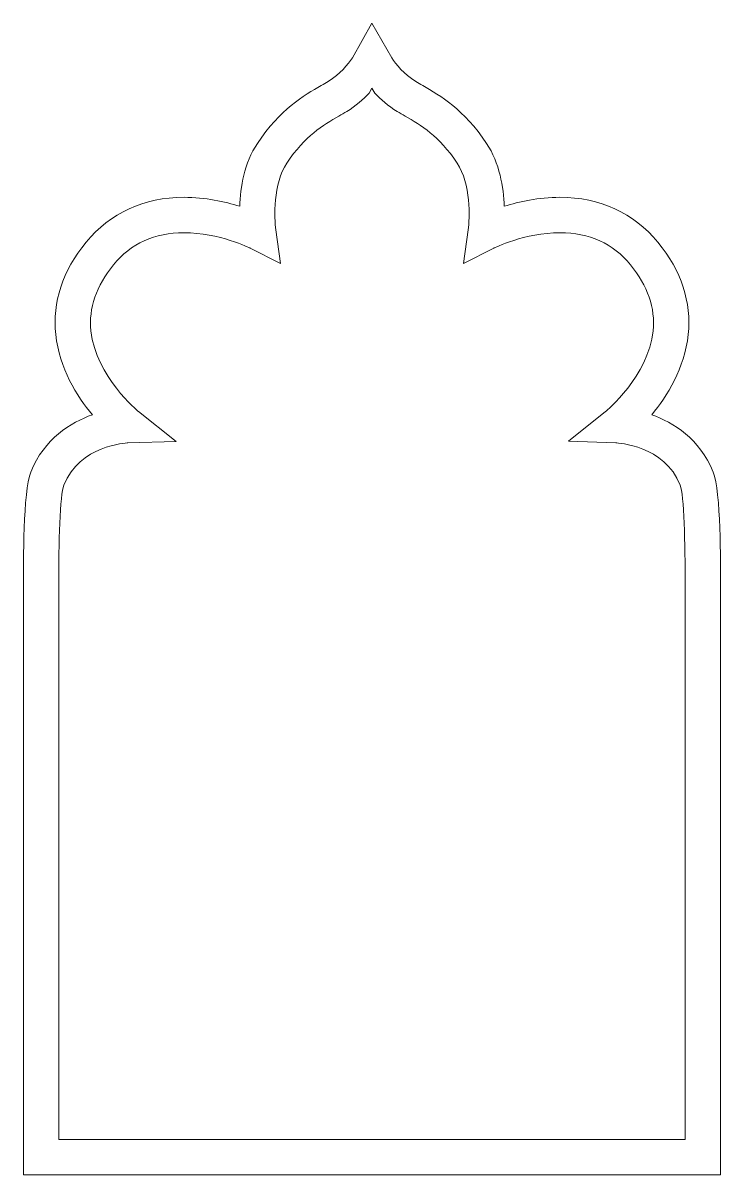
# Model space of a CAD drawing. Header units: inches. Extents: x 0.6 to 7.7, y -11.7 to 0.
import ezdxf

# ---------------------------------------------------------------- set-up
doc = ezdxf.new("R2010")
doc.units = ezdxf.units.IN
doc.header["$MEASUREMENT"] = 0
doc.layers.add('Layer 1', color=7, linetype='Continuous')

msp = doc.modelspace()

# ---------------------------------------------------------------- linework, layer by layer
at = {"layer": 'Layer 1', "lineweight": 0}
for points, knots in [([(7.688, -11.693), (7.688, -11.693), (0.618, -11.693), (0.618, -11.693), (0.618, -11.693), (0.618, -5.709), (0.618, -5.709), (0.616, -5.488), (0.613, -4.757), (0.692, -4.558), (0.828, -4.218), (1.096, -4.054), (1.316, -3.976), (1.16, -3.788), (0.981, -3.504), (0.945, -3.163), (0.91, -2.833), (1.014, -2.518), (1.253, -2.226), (1.498, -1.927), (1.841, -1.769), (2.246, -1.769), (2.462, -1.769), (2.661, -1.813), (2.811, -1.86), (2.818, -1.67), (2.858, -1.421), (2.991, -1.222), (3.221, -0.876), (3.462, -0.736), (3.638, -0.634), (3.663, -0.62), (3.688, -0.606), (3.71, -0.592), (3.831, -0.518), (3.909, -0.422), (3.954, -0.352), (3.954, -0.352), (4.153, 0), (4.153, 0), (4.153, 0), (4.353, -0.352), (4.353, -0.352), (4.398, -0.422), (4.475, -0.518), (4.597, -0.592), (4.619, -0.606), (4.643, -0.62), (4.669, -0.635), (4.845, -0.736), (5.085, -0.876), (5.316, -1.222), (5.448, -1.421), (5.488, -1.67), (5.495, -1.86), (5.645, -1.813), (5.844, -1.769), (6.06, -1.769), (6.465, -1.769), (6.808, -1.927), (7.054, -2.226), (7.292, -2.518), (7.396, -2.833), (7.362, -3.163), (7.326, -3.503), (7.146, -3.788), (6.991, -3.976), (7.211, -4.054), (7.478, -4.218), (7.614, -4.558), (7.694, -4.757), (7.691, -5.488), (7.688, -5.709), (7.688, -5.709), (7.688, -11.693), (7.688, -11.693)], [0, 0, 0, 0, 1, 1, 1, 2, 2, 2, 3, 3, 3, 4, 4, 4, 5, 5, 5, 6, 6, 6, 7, 7, 7, 8, 8, 8, 9, 9, 9, 10, 10, 10, 11, 11, 11, 12, 12, 12, 13, 13, 13, 14, 14, 14, 15, 15, 15, 16, 16, 16, 17, 17, 17, 18, 18, 18, 19, 19, 19, 20, 20, 20, 21, 21, 21, 22, 22, 22, 23, 23, 23, 24, 24, 24, 25, 25, 25, 25]), ([(0.977, -11.334), (0.977, -11.334), (7.329, -11.334), (7.329, -11.334), (7.329, -11.334), (7.329, -5.706), (7.329, -5.706), (7.334, -5.29), (7.316, -4.783), (7.281, -4.691), (7.119, -4.286), (6.649, -4.262), (6.628, -4.262), (6.628, -4.262), (6.148, -4.243), (6.148, -4.243), (6.148, -4.243), (6.523, -3.943), (6.523, -3.943), (6.527, -3.939), (6.957, -3.586), (7.005, -3.123), (7.029, -2.893), (6.951, -2.668), (6.776, -2.453), (6.599, -2.237), (6.358, -2.128), (6.06, -2.128), (5.704, -2.128), (5.391, -2.284), (5.388, -2.285), (5.388, -2.285), (5.081, -2.44), (5.081, -2.44), (5.081, -2.44), (5.129, -2.1), (5.129, -2.1), (5.145, -1.982), (5.157, -1.63), (5.017, -1.421), (4.833, -1.144), (4.651, -1.038), (4.489, -0.945), (4.461, -0.929), (4.434, -0.913), (4.409, -0.898), (4.317, -0.841), (4.241, -0.777), (4.181, -0.712), (4.181, -0.712), (4.153, -0.662), (4.153, -0.662), (4.153, -0.662), (4.126, -0.712), (4.126, -0.712), (4.065, -0.776), (3.99, -0.841), (3.897, -0.898), (3.872, -0.913), (3.846, -0.929), (3.818, -0.945), (3.656, -1.038), (3.474, -1.144), (3.289, -1.421), (3.15, -1.63), (3.161, -1.982), (3.178, -2.1), (3.178, -2.1), (3.225, -2.441), (3.225, -2.441), (3.225, -2.441), (2.918, -2.285), (2.918, -2.285), (2.915, -2.284), (2.603, -2.128), (2.246, -2.128), (1.949, -2.128), (1.707, -2.237), (1.531, -2.453), (1.355, -2.669), (1.277, -2.895), (1.302, -3.125), (1.351, -3.591), (1.78, -3.939), (1.784, -3.943), (1.784, -3.943), (2.165, -4.248), (2.165, -4.248), (2.165, -4.248), (1.677, -4.262), (1.677, -4.262), (1.658, -4.262), (1.188, -4.286), (1.026, -4.691), (0.99, -4.783), (0.972, -5.29), (0.977, -5.706), (0.977, -5.706), (0.977, -5.708), (0.977, -5.708), (0.977, -5.708), (0.977, -11.334), (0.977, -11.334)], [0, 0, 0, 0, 1, 1, 1, 2, 2, 2, 3, 3, 3, 4, 4, 4, 5, 5, 5, 6, 6, 6, 7, 7, 7, 8, 8, 8, 9, 9, 9, 10, 10, 10, 11, 11, 11, 12, 12, 12, 13, 13, 13, 14, 14, 14, 15, 15, 15, 16, 16, 16, 17, 17, 17, 18, 18, 18, 19, 19, 19, 20, 20, 20, 21, 21, 21, 22, 22, 22, 23, 23, 23, 24, 24, 24, 25, 25, 25, 26, 26, 26, 27, 27, 27, 28, 28, 28, 29, 29, 29, 30, 30, 30, 31, 31, 31, 32, 32, 32, 33, 33, 33, 34, 34, 34, 34])]:
    msp.add_open_spline(points, degree=3, knots=knots, dxfattribs=at)

doc.saveas('drawing.dxf')
